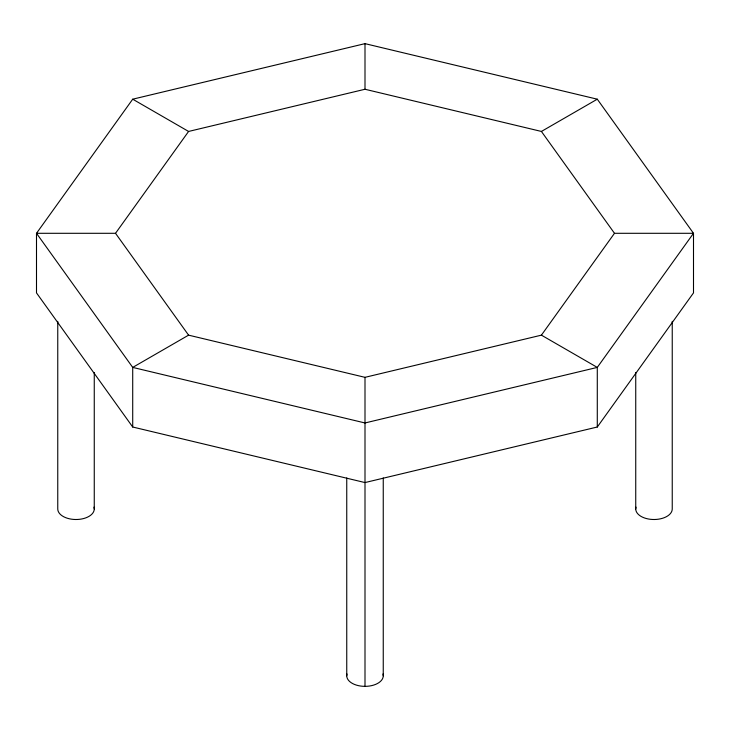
<?xml version="1.0" encoding="UTF-8"?>
<svg xmlns="http://www.w3.org/2000/svg" width="730" height="730" viewBox="0 0 730 730"><rect width="100%" height="100%" fill="white"/><g stroke="black" fill="none" stroke-linecap="round" stroke-linejoin="round"><path stroke-width="1.09" d="M132.714 99.189L36.5 233.299L36.5 292.903L132.714 427.013L365 482.567L597.286 427.013L693.5 292.903L693.5 233.299L597.286 99.189L365 43.645L132.714 99.189L188.586 131.446L365 89.261L541.414 131.446L614.487 233.299L693.5 233.299L597.286 367.409L597.286 427.013M132.714 427.013L132.714 367.409L36.5 233.299L115.513 233.299L188.586 131.446M115.513 233.299L188.586 335.152L365 377.337L541.414 335.152L614.487 233.299M188.586 335.152L132.714 367.409L365 422.962L597.286 367.409L541.414 335.152M541.414 131.446L597.286 99.189M672.239 321.337L672.239 508.974A18.25 10.539 0 0 1 652.401 519.468A18.25 10.539 0 0 1 636.022 507.14M635.739 372.51L635.739 508.974M383.25 477.949L383.25 675.816M365 43.645L365 89.261M365 377.337L365 686.355A18.25 10.539 0 0 0 382.976 673.991M346.75 477.949L346.75 675.816M94.261 372.51L94.261 508.974M57.761 321.337L57.761 508.974A18.25 10.539 0 0 0 77.599 519.468A18.25 10.539 0 0 0 93.978 507.14M365 686.355A18.25 10.539 0 0 1 347.024 673.991"/></g></svg>
